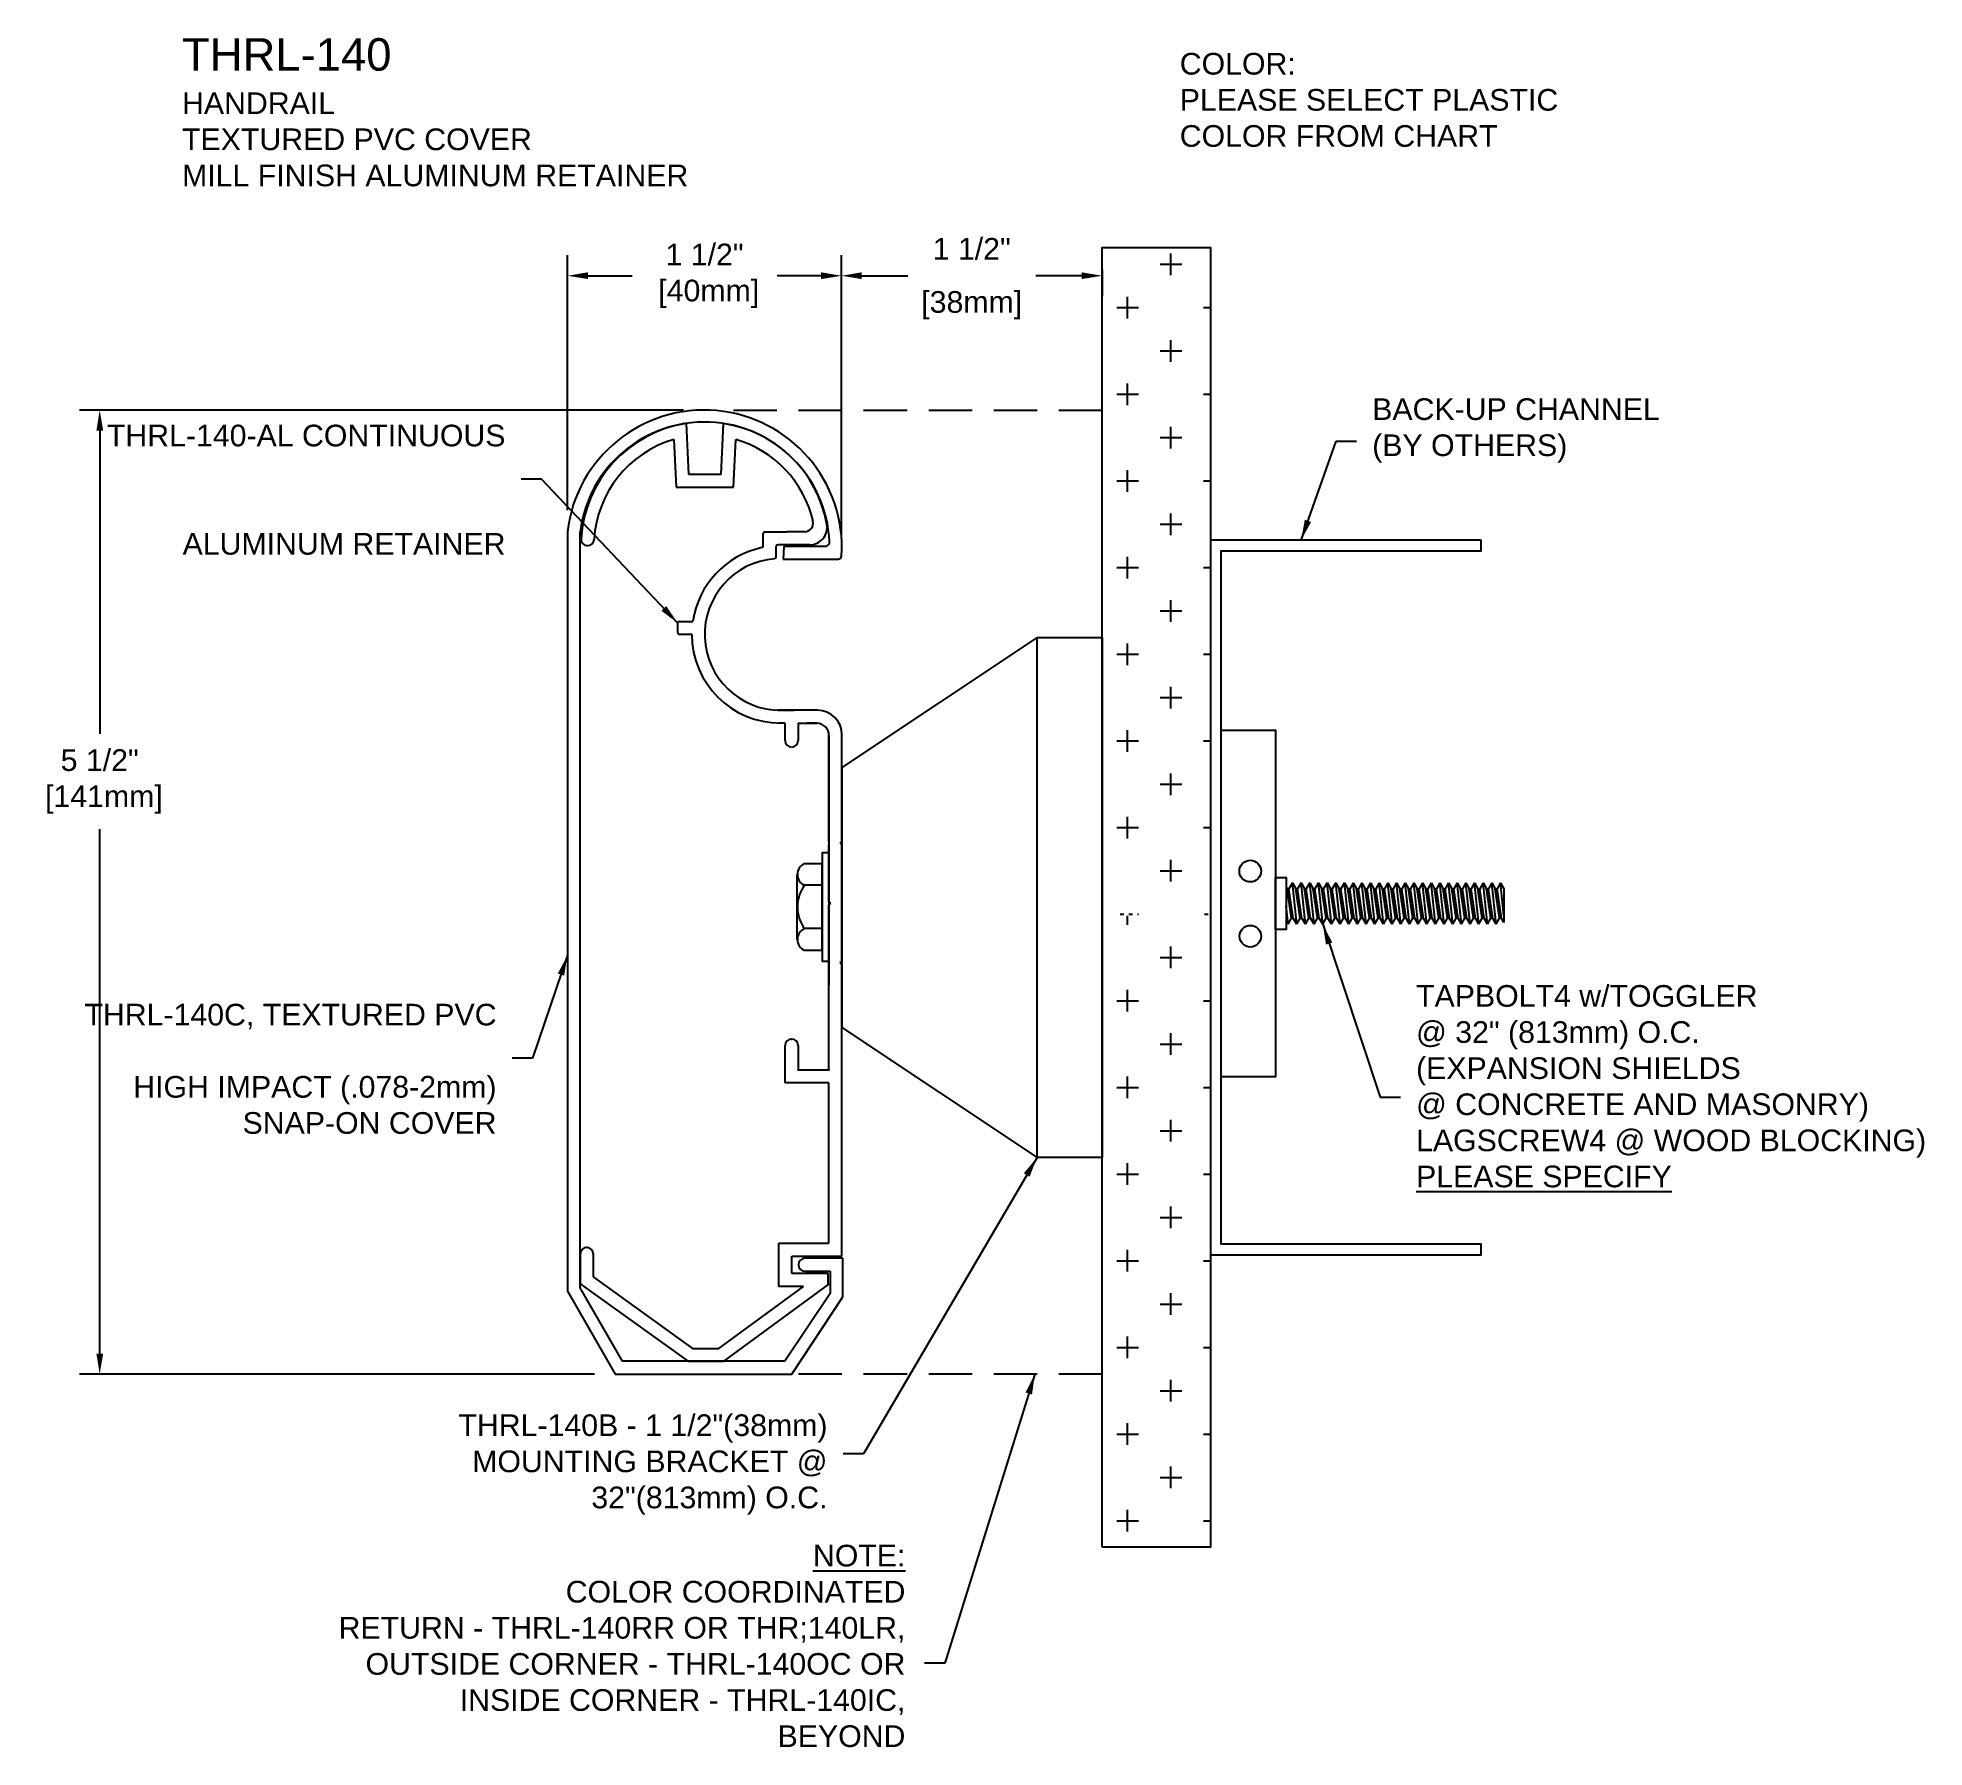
# Model space of a CAD drawing. Header units: inches. Extents: x -0.1 to 10.8, y 0.3 to 10.2.
import ezdxf

# ---------------------------------------------------------------- set-up
doc = ezdxf.new("R2010")
doc.units = ezdxf.units.IN
doc.header["$MEASUREMENT"] = 0
doc.linetypes.add('DASHED2', pattern=[0.375, 0.25, -0.125])
for name, color, linetype in [('Anchors', 4, 'Continuous'), ('Conditions', 1, 'Continuous'), ('Dimensions', 3, 'Continuous'), ('Metals', 7, 'Continuous'), ('Plastics', 31, 'Continuous'), ('Text', 2, 'Continuous')]:
    doc.layers.add(name, color=color, linetype=linetype)
doc.styles.add('Arial', font='arial.ttf', dxfattribs={"height": 0.125})
doc.dimstyles.new('ARIAL', dxfattribs={"dimtxt": 0.1175, "dimasz": 0.1175, "dimexe": 0.1175, "dimexo": 0.125, "dimgap": 0.09, "dimtad": 0, "dimtih": 1, "dimtoh": 1, "dimdec": 4, "dimrnd": 0.0625, "dimzin": 0, "dimdsep": 46, "dimlunit": 4, "dimtxsty": 'Arial', "dimcen": 0.09, "dimadec": 0, "dimazin": 0, "dimtfac": 1, "dimtdec": 4, "dimtofl": 0, "dimtmove": 0, "dimatfit": 3, "dimfxl": 1, "dimfrac": 2, "dimtolj": 1, "dimtzin": 0, "dimarcsym": 0})

# ---------------------------------------------------------------- blocks, each defined once
blk = doc.blocks.new('HRB1')
at = {"layer": 'Plastics'}
blk.add_lwpolyline([(-0.375, 1.5), (-1.5, 0.75), (-1.5, -0.75), (-0.375, -1.5), (-0.375, 1.5), (0, 1.5), (0, -1.5), (-0.375, -1.5)], dxfattribs=at)
blk = doc.blocks.new('VR301D')
for p, q in [((-0.894, 3.107), (-0.88, 2.814)), ((-0.692, 2.814), (-0.679, 3.107)), ((-0.965, 3.015), (-0.952, 2.739)), ((-0.621, 2.739), (-0.608, 3.015)), ((-0.952, 2.739), (-0.621, 2.739)), ((-0.88, 2.814), (-0.692, 2.814)), ((-0.449, 2.4), (-0.449, 2.472)), ((-0.439, 2.482), (-0.311, 2.482)), ((-0.375, 2.336), (-0.375, 2.397)), ((-0.375, 2.337), (-0.375, 2.397)), ((-0.181, 2.407), (-0.365, 2.407)), ((-0.211, 2.482), (-0.311, 2.482)), ((-0.932, 1.965), (-0.856, 1.965)), ((-0.942, 1.9), (-0.942, 1.955)), ((-0.137, 1.452), (-0.367, 1.452)), ((-0.364, 1.452), (-0.27, 1.452)), ((-0.323, 1.377), (-0.364, 1.377)), ((-0.323, 1.277), (-0.323, 1.377)), ((-0.248, 1.377), (-0.195, 1.377)), ((-0.248, 1.377), (-0.248, 1.277)), ((-0.141, 1.377), (-0.195, 1.377)), ((-0.141, 1.377), (-0.195, 1.377)), ((-0.195, 1.377), (-0.141, 1.377)), ((-0.07, 1.306), (-0.07, 0.696)), ((-0.07, 0.696), (-0.07, 1.306)), ((0.005, 0.694), (0.005, 1.31)), ((-0.07, 0.696), (-0.07, 0.676)), ((-0.07, 0.349), (-0.07, 0.676)), ((-0.07, 0.349), (-0.07, 0.676)), ((-0.07, 0.676), (-0.07, 0.59)), ((-0.005, 0.685), (0.005, 0.694)), ((-0.005, 0.685), (0.005, 0.675)), ((0.005, 0.004), (0.005, 0.675)), ((-0.06, 0.338), (-0.07, 0.349)), ((-0.07, 0.329), (-0.06, 0.338)), ((-0.07, 0.329), (-0.07, -0.137)), ((-0.07, -0.623), (-0.07, 0.329)), ((-0.005, -0.004), (0.005, 0.004)), ((-0.005, -0.004), (0.005, -0.015)), ((0.005, -1.698), (0.005, -0.015)), ((-0.323, -0.698), (-0.323, -0.482)), ((-0.286, -0.445), (-0.285, -0.445)), ((-0.248, -0.482), (-0.248, -0.623)), ((-0.248, -0.623), (-0.07, -0.623)), ((-0.07, -0.698), (-0.323, -0.698)), ((-0.07, -1.623), (-0.07, -0.698)), ((-0.36, -1.623), (-0.07, -1.623)), ((-0.36, -1.873), (-0.36, -1.623)), ((-1.505, -1.685), (-1.505, -1.857)), ((-1.505, -1.857), (-1.505, -1.685)), ((-1.468, -1.648), (-1.467, -1.648)), ((-1.43, -1.685), (-1.43, -1.818)), ((-0.285, -1.698), (0.005, -1.698)), ((-0.285, -1.798), (-0.285, -1.698)), ((-1.43, -1.818), (-0.857, -2.23)), ((-0.075, -1.798), (-0.285, -1.798)), ((-0.075, -1.862), (-0.075, -1.798)), ((-1.505, -1.857), (-0.881, -2.305)), ((-0.705, -2.23), (-0.217, -1.873)), ((-0.075, -1.862), (-0.681, -2.305)), ((-0.217, -1.873), (-0.36, -1.873)), ((-0.857, -2.23), (-0.705, -2.23)), ((-0.681, -2.305), (-0.881, -2.305))]:
    blk.add_line(p, q)
at = {"linetype": 'ByBlock'}
for p, q in [((-1.462, 2.402), (-1.463, 2.402)), ((-0.862, 1.89), (-0.932, 1.89)), ((-0.07, 1.244), (-0.07, 0.696)), ((-0.07, 0.349), (-0.07, 0.362)), ((-0.07, -0.56), (-0.07, 0.329))]:
    blk.add_line(p, q, dxfattribs=at)
for centre, radius, start, end in [((-0.786, 2.4), 0.715, 98.657, 176.7031), ((-0.786, 2.4), 0.715, 10.0188, 81.343), ((-0.786, 2.4), 0.64, 106.1868, 176.6982), ((-0.786, 2.4), 0.64, 12.9273, 73.8132), ((-0.211, 2.532), 0.05, 270, 12.9273), ((-0.181, 2.507), 0.1, 270, 10.0188), ((-1.463, 2.439), 0.037, 176.7031, 270), ((-1.462, 2.439), 0.037, 270, 356.6982), ((-0.459, 2.4), 0.01, 282.1532, 0), ((-0.439, 2.472), 0.01, 90, 180), ((-0.365, 2.397), 0.01, 90, 180), ((-0.349, 1.89), 0.512, 102.1532, 171.585), ((-0.349, 1.89), 0.438, 94.5585, 270), ((-0.385, 2.336), 0.01, 274.5585, 0), ((-0.932, 1.955), 0.01, 90, 180), ((-0.932, 1.9), 0.01, 180, 270), ((-0.349, 1.89), 0.512, 180, 270), ((-0.137, 1.31), 0.142, 0, 90), ((-0.141, 1.306), 0.071, 0, 90), ((-0.286, 1.277), 0.037, 180, 270), ((-0.285, 1.277), 0.037, 270, 0), ((-0.286, -0.482), 0.037, 90, 180), ((-0.285, -0.482), 0.037, 0, 90), ((-1.468, -1.685), 0.037, 90, 180), ((-1.467, -1.685), 0.037, 0, 90)]:
    blk.add_arc(centre, radius, start, end)
for p in [(-0.909, 3.107), (-0.909, 3.107), (-0.909, 3.107), (-0.195, 1.377), (-0.248, -0.623), (-0.07, -0.623), (-1.467, -1.648), (-0.075, -1.862), (-0.075, -1.862)]:
    blk.add_point(p, dxfattribs=at)
blk = doc.blocks.new('*D3')
at = {"layer": 'Defpoints', "color": 0}
for p in [(0.249, 8.049), (3.742, 8.049), (3.229, 2.486)]:
    blk.add_point(p, dxfattribs=at)
at = {"layer": 'Dimensions', "color": 0, "lineweight": -2}
for p, q in [((3.617, 8.049), (0.132, 8.049)), ((0.249, 7.931), (0.249, 6.181)), ((0.249, 2.604), (0.249, 5.631)), ((3.104, 2.486), (0.132, 2.486))]:
    blk.add_line(p, q, dxfattribs=at)
at = {"layer": 'Dimensions', "color": 0}
for points in [[(0.23, 7.931), (0.269, 7.931), (0.249, 8.049)], [(0.23, 2.604), (0.269, 2.604), (0.249, 2.486)]]:
    blk.add_solid(points, dxfattribs=at)
at = {"layer": 'Dimensions', "color": 0, "insert": (0.249, 5.906), "char_height": 0.125, "attachment_point": 5, "style": 'Arial'}
blk.add_mtext('\\A1;5 1/2"\\P [141mm]', dxfattribs=at)
blk = doc.blocks.new('*D4')
at = {"layer": 'Defpoints', "color": 0}
for p in [(4.528, 8.824), (2.948, 7.347), (4.528, 7.206)]:
    blk.add_point(p, dxfattribs=at)
at = {"layer": 'Dimensions', "color": 0, "lineweight": -2}
for p, q in [((2.948, 7.472), (2.948, 8.942)), ((4.528, 7.331), (4.528, 8.942)), ((3.065, 8.824), (3.32, 8.824)), ((4.41, 8.824), (4.156, 8.824))]:
    blk.add_line(p, q, dxfattribs=at)
at = {"layer": 'Dimensions', "color": 0}
for points in [[(3.065, 8.844), (3.065, 8.805), (2.948, 8.824)], [(4.41, 8.844), (4.41, 8.805), (4.528, 8.824)]]:
    blk.add_solid(points, dxfattribs=at)
at = {"layer": 'Dimensions', "color": 0, "insert": (3.738, 8.824), "char_height": 0.125, "attachment_point": 5, "style": 'Arial'}
blk.add_mtext('\\A1;1 1/2"\\P [40mm]', dxfattribs=at)
blk = doc.blocks.new('*D5')
at = {"layer": 'Defpoints', "color": 0}
for p in [(6.031, 8.986), (6.031, 8.824), (4.528, 7.206)]:
    blk.add_point(p, dxfattribs=at)
at = {"layer": 'Dimensions', "color": 0, "lineweight": -2}
for p, q in [((4.528, 7.331), (4.528, 8.942)), ((4.645, 8.824), (4.91, 8.824)), ((5.913, 8.824), (5.649, 8.824)), ((6.031, 8.861), (6.031, 8.707))]:
    blk.add_line(p, q, dxfattribs=at)
at = {"layer": 'Dimensions', "color": 0}
for points in [[(4.645, 8.844), (4.645, 8.805), (4.528, 8.824)], [(5.913, 8.844), (5.913, 8.805), (6.031, 8.824)]]:
    blk.add_solid(points, dxfattribs=at)
at = {"layer": 'Dimensions', "color": 0, "char_height": 0.125, "attachment_point": 5, "style": 'Arial'}
for s, insert in [('\\A1;1 1/2"', (5.279, 8.979)), ('\\A1;[38mm]', (5.279, 8.654))]:
    blk.add_mtext(s, dxfattribs=dict(at, insert=insert))
blk = doc.blocks.new('TAP4&TOGGLER')
for p, q in [((4.273, 4.994), (4.273, 5.369)), ((4.313, 5.432), (4.417, 5.432)), ((4.417, 4.932), (4.417, 5.432)), ((4.417, 5.307), (4.313, 5.307)), ((7.093, 5.296), (7.098, 5.286)), ((7.123, 5.116), (7.098, 5.286)), ((7.098, 5.286), (7.109, 5.286)), ((7.129, 5.32), (7.109, 5.286)), ((7.134, 5.116), (7.109, 5.286)), ((7.154, 5.082), (7.129, 5.32)), ((7.129, 5.32), (7.148, 5.286)), ((7.173, 5.116), (7.148, 5.286)), ((7.148, 5.286), (7.159, 5.286)), ((7.179, 5.32), (7.159, 5.286)), ((7.184, 5.116), (7.159, 5.286)), ((7.204, 5.082), (7.179, 5.32)), ((7.179, 5.32), (7.198, 5.286)), ((7.223, 5.116), (7.198, 5.286)), ((7.198, 5.286), (7.209, 5.286)), ((7.229, 5.32), (7.209, 5.286)), ((7.234, 5.116), (7.209, 5.286)), ((7.254, 5.082), (7.229, 5.32)), ((7.229, 5.32), (7.248, 5.286)), ((7.273, 5.116), (7.248, 5.286)), ((7.248, 5.286), (7.259, 5.286)), ((7.279, 5.32), (7.259, 5.286)), ((7.284, 5.116), (7.259, 5.286)), ((7.304, 5.082), (7.279, 5.32)), ((7.279, 5.32), (7.298, 5.286)), ((7.298, 5.286), (7.309, 5.286)), ((7.323, 5.116), (7.298, 5.286)), ((7.329, 5.32), (7.309, 5.286)), ((7.334, 5.116), (7.309, 5.286)), ((7.354, 5.082), (7.329, 5.32)), ((7.329, 5.32), (7.348, 5.286)), ((7.373, 5.116), (7.348, 5.286)), ((7.348, 5.286), (7.359, 5.286)), ((7.379, 5.32), (7.359, 5.286)), ((7.384, 5.116), (7.359, 5.286)), ((7.404, 5.082), (7.379, 5.32)), ((7.379, 5.32), (7.398, 5.286)), ((7.423, 5.116), (7.398, 5.286)), ((7.398, 5.286), (7.409, 5.286)), ((7.429, 5.32), (7.409, 5.286)), ((7.434, 5.116), (7.409, 5.286)), ((7.454, 5.082), (7.429, 5.32)), ((7.429, 5.32), (7.448, 5.286)), ((7.473, 5.116), (7.448, 5.286)), ((7.448, 5.286), (7.459, 5.286)), ((7.479, 5.32), (7.459, 5.286)), ((7.484, 5.116), (7.459, 5.286)), ((7.504, 5.082), (7.479, 5.32)), ((7.479, 5.32), (7.498, 5.286)), ((7.523, 5.116), (7.498, 5.286)), ((7.498, 5.286), (7.509, 5.286)), ((7.529, 5.32), (7.509, 5.286)), ((7.534, 5.116), (7.509, 5.286)), ((7.554, 5.082), (7.529, 5.32)), ((7.529, 5.32), (7.548, 5.286)), ((7.548, 5.286), (7.559, 5.286)), ((7.573, 5.116), (7.548, 5.286)), ((7.579, 5.32), (7.559, 5.286)), ((7.584, 5.116), (7.559, 5.286)), ((7.604, 5.082), (7.579, 5.32)), ((7.579, 5.32), (7.598, 5.286)), ((7.623, 5.116), (7.598, 5.286)), ((7.598, 5.286), (7.609, 5.286)), ((7.629, 5.32), (7.609, 5.286)), ((7.634, 5.116), (7.609, 5.286)), ((7.654, 5.082), (7.629, 5.32)), ((7.629, 5.32), (7.648, 5.286)), ((7.673, 5.116), (7.648, 5.286)), ((7.648, 5.286), (7.659, 5.286)), ((7.679, 5.32), (7.659, 5.286)), ((7.684, 5.116), (7.659, 5.286)), ((7.704, 5.082), (7.679, 5.32)), ((7.679, 5.32), (7.698, 5.286)), ((7.723, 5.116), (7.698, 5.286)), ((7.698, 5.286), (7.709, 5.286)), ((7.729, 5.32), (7.709, 5.286)), ((7.734, 5.116), (7.709, 5.286)), ((7.754, 5.082), (7.729, 5.32)), ((7.729, 5.32), (7.748, 5.286)), ((7.773, 5.116), (7.748, 5.286)), ((7.748, 5.286), (7.759, 5.286)), ((7.779, 5.32), (7.759, 5.286)), ((7.784, 5.116), (7.759, 5.286)), ((7.779, 5.32), (7.798, 5.286)), ((7.804, 5.082), (7.779, 5.32)), ((7.823, 5.116), (7.798, 5.286)), ((7.798, 5.286), (7.809, 5.286)), ((7.829, 5.32), (7.809, 5.286)), ((7.834, 5.116), (7.809, 5.286)), ((7.854, 5.082), (7.829, 5.32)), ((7.829, 5.32), (7.848, 5.286)), ((7.873, 5.116), (7.848, 5.286)), ((7.848, 5.286), (7.859, 5.286)), ((7.879, 5.32), (7.859, 5.286)), ((7.884, 5.116), (7.859, 5.286)), ((7.904, 5.082), (7.879, 5.32)), ((7.879, 5.32), (7.898, 5.286)), ((7.923, 5.116), (7.898, 5.286)), ((7.898, 5.286), (7.909, 5.286)), ((7.929, 5.32), (7.909, 5.286)), ((7.934, 5.116), (7.909, 5.286)), ((7.954, 5.082), (7.929, 5.32)), ((7.929, 5.32), (7.948, 5.286)), ((7.973, 5.116), (7.948, 5.286)), ((7.948, 5.286), (7.959, 5.286)), ((7.979, 5.32), (7.959, 5.286)), ((7.984, 5.116), (7.959, 5.286)), ((8.004, 5.082), (7.979, 5.32)), ((7.979, 5.32), (7.998, 5.286)), ((8.023, 5.116), (7.998, 5.286)), ((7.998, 5.286), (8.009, 5.286)), ((8.029, 5.32), (8.009, 5.286)), ((8.034, 5.116), (8.009, 5.286)), ((8.029, 5.32), (8.048, 5.286)), ((8.054, 5.082), (8.029, 5.32)), ((8.073, 5.116), (8.048, 5.286)), ((8.048, 5.286), (8.059, 5.286)), ((8.079, 5.32), (8.059, 5.286)), ((8.084, 5.116), (8.059, 5.286)), ((8.104, 5.082), (8.079, 5.32)), ((8.079, 5.32), (8.098, 5.286)), ((8.123, 5.116), (8.098, 5.286)), ((8.098, 5.286), (8.109, 5.286)), ((8.129, 5.32), (8.109, 5.286)), ((8.134, 5.116), (8.109, 5.286)), ((8.154, 5.082), (8.129, 5.32)), ((8.129, 5.32), (8.148, 5.286)), ((8.173, 5.116), (8.148, 5.286)), ((8.148, 5.286), (8.159, 5.286)), ((8.179, 5.32), (8.159, 5.286)), ((8.184, 5.116), (8.159, 5.286)), ((8.204, 5.082), (8.179, 5.32)), ((8.179, 5.32), (8.198, 5.286)), ((8.223, 5.116), (8.198, 5.286)), ((8.198, 5.286), (8.209, 5.286)), ((8.229, 5.32), (8.209, 5.286)), ((8.234, 5.116), (8.209, 5.286)), ((8.254, 5.082), (8.229, 5.32)), ((8.229, 5.32), (8.248, 5.286)), ((8.273, 5.116), (8.248, 5.286)), ((8.248, 5.286), (8.259, 5.286)), ((8.279, 5.32), (8.259, 5.286)), ((8.284, 5.116), (8.259, 5.286)), ((8.279, 5.32), (8.298, 5.286)), ((8.304, 5.082), (8.279, 5.32)), ((8.323, 5.116), (8.298, 5.286)), ((8.298, 5.286), (8.309, 5.286)), ((8.329, 5.32), (8.309, 5.286)), ((8.334, 5.116), (8.309, 5.286)), ((8.348, 5.133), (8.329, 5.32)), ((8.329, 5.32), (8.348, 5.286)), ((8.348, 5.286), (8.348, 5.091)), ((7.104, 5.082), (7.093, 5.188)), ((7.104, 5.082), (7.123, 5.116)), ((7.123, 5.116), (7.134, 5.116)), ((7.154, 5.082), (7.134, 5.116)), ((7.154, 5.082), (7.173, 5.116)), ((7.173, 5.116), (7.184, 5.116)), ((7.204, 5.082), (7.184, 5.116)), ((7.204, 5.082), (7.223, 5.116)), ((7.223, 5.116), (7.234, 5.116)), ((7.254, 5.082), (7.234, 5.116)), ((7.254, 5.082), (7.273, 5.116)), ((7.273, 5.116), (7.284, 5.116)), ((7.304, 5.082), (7.284, 5.116)), ((7.304, 5.082), (7.323, 5.116)), ((7.323, 5.116), (7.334, 5.116)), ((7.354, 5.082), (7.334, 5.116)), ((7.354, 5.082), (7.373, 5.116)), ((7.373, 5.116), (7.384, 5.116)), ((7.404, 5.082), (7.384, 5.116)), ((7.404, 5.082), (7.423, 5.116)), ((7.423, 5.116), (7.434, 5.116)), ((7.454, 5.082), (7.434, 5.116)), ((7.454, 5.082), (7.473, 5.116)), ((7.473, 5.116), (7.484, 5.116)), ((7.504, 5.082), (7.484, 5.116)), ((7.504, 5.082), (7.523, 5.116)), ((7.523, 5.116), (7.534, 5.116)), ((7.554, 5.082), (7.534, 5.116)), ((7.554, 5.082), (7.573, 5.116)), ((7.573, 5.116), (7.584, 5.116)), ((7.604, 5.082), (7.584, 5.116)), ((7.604, 5.082), (7.623, 5.116)), ((7.623, 5.116), (7.634, 5.116)), ((7.654, 5.082), (7.634, 5.116)), ((7.654, 5.082), (7.673, 5.116)), ((7.673, 5.116), (7.684, 5.116)), ((7.704, 5.082), (7.684, 5.116)), ((7.704, 5.082), (7.723, 5.116)), ((7.723, 5.116), (7.734, 5.116)), ((7.754, 5.082), (7.734, 5.116)), ((7.754, 5.082), (7.773, 5.116)), ((7.773, 5.116), (7.784, 5.116)), ((7.804, 5.082), (7.784, 5.116)), ((7.804, 5.082), (7.823, 5.116)), ((7.823, 5.116), (7.834, 5.116)), ((7.854, 5.082), (7.834, 5.116)), ((7.854, 5.082), (7.873, 5.116)), ((7.873, 5.116), (7.884, 5.116)), ((7.904, 5.082), (7.884, 5.116)), ((7.904, 5.082), (7.923, 5.116)), ((7.923, 5.116), (7.934, 5.116)), ((7.954, 5.082), (7.934, 5.116)), ((7.954, 5.082), (7.973, 5.116)), ((7.973, 5.116), (7.984, 5.116)), ((8.004, 5.082), (7.984, 5.116)), ((8.004, 5.082), (8.023, 5.116)), ((8.023, 5.116), (8.034, 5.116)), ((8.054, 5.082), (8.034, 5.116)), ((8.054, 5.082), (8.073, 5.116)), ((8.073, 5.116), (8.084, 5.116)), ((8.104, 5.082), (8.084, 5.116)), ((8.104, 5.082), (8.123, 5.116)), ((8.123, 5.116), (8.134, 5.116)), ((8.154, 5.082), (8.134, 5.116)), ((8.154, 5.082), (8.173, 5.116)), ((8.173, 5.116), (8.184, 5.116)), ((8.204, 5.082), (8.184, 5.116)), ((8.204, 5.082), (8.223, 5.116)), ((8.223, 5.116), (8.234, 5.116)), ((8.254, 5.082), (8.234, 5.116)), ((8.254, 5.082), (8.273, 5.116)), ((8.273, 5.116), (8.284, 5.116)), ((8.304, 5.082), (8.284, 5.116)), ((8.304, 5.082), (8.323, 5.116)), ((8.323, 5.116), (8.334, 5.116)), ((8.348, 5.091), (8.334, 5.116)), ((4.417, 5.057), (4.313, 5.057)), ((7.104, 5.082), (7.093, 5.101)), ((4.313, 4.932), (4.417, 4.932))]:
    blk.add_line(p, q)
blk.add_lwpolyline([(4.456, 5.494), (4.417, 5.494), (4.417, 4.869), (4.456, 4.869)], close=True)
for centre, radius, start, end in [((4.342, 5.369), 0.0688, 114.7615, 245.2385), ((4.489, 5.182), 0.215, 144.5107, 215.4893), ((4.342, 4.994), 0.0688, 114.7615, 245.2385)]:
    blk.add_arc(centre, radius, start, end)
at = {"layer": 'Anchors'}
blk.add_lwpolyline([(6.718, 4.201), (6.718, 6.201), (7.031, 6.201), (7.031, 4.201), (6.718, 4.201)], dxfattribs=at)
blk.add_lwpolyline([(7.031, 5.051), (7.031, 5.351), (7.093, 5.351), (7.093, 5.051)], close=True, dxfattribs=at)
blk.add_circle((6.886, 5.013), 0.0625, dxfattribs=at)
blk = doc.blocks.new('VR303D')
for p, q in [((2.948, 7.347), (2.948, 2.964)), ((3.021, 2.983), (3.021, 7.347)), ((4.195, 7.262), (4.191, 7.189)), ((4.191, 7.189), (4.508, 7.189)), ((4.439, 7.262), (4.195, 7.262)), ((4.536, 3.155), (4.317, 3.155)), ((4.317, 3.08), (4.462, 3.08)), ((4.462, 3.08), (4.462, 2.952)), ((4.536, 2.931), (4.536, 3.155)), ((2.948, 2.964), (3.223, 2.486)), ((3.265, 2.56), (3.021, 2.983)), ((4.462, 2.952), (4.201, 2.56)), ((4.242, 2.486), (4.536, 2.931)), ((4.201, 2.56), (3.265, 2.56)), ((3.223, 2.486), (4.242, 2.486))]:
    blk.add_line(p, q)
for centre, radius, start, end in [((3.736, 7.255), 0.794, 356.4572, 173.3499), ((3.737, 7.258), 0.722, 2.6219, 172.8687), ((4.43, 7.29), 0.029, 288.0453, 1.7681), ((4.508, 7.209), 0.02, 270, 353.6092), ((4.317, 3.117), 0.0375, 90, 180), ((4.317, 3.117), 0.0375, 180, 270)]:
    blk.add_arc(centre, radius, start, end)

msp = doc.modelspace()

# ---------------------------------------------------------------- hatches: boundary and pattern name
at = {"layer": 'Conditions'}
h = msp.add_hatch(dxfattribs=at)
h.set_pattern_fill('CROSS', color=256, style=0)
h.set_pattern_definition([(0, (0.36566, 0.3899), (0.25, 0.25), [0.125, -0.375]), (90, (0.42816, 0.3274), (-0.25, 0.25), [0.125, -0.375])])
h.paths.add_polyline_path([(6.65566, 7.29896), (6.65566, 8.98646), (6.03066, 8.98646), (6.03066, 5.2906), (6.05125, 5.1506), (6.06199, 5.1506), (6.03699, 5.3206), (6.05662, 5.3546), (6.07625, 5.3206), (6.08699, 5.3206), (6.10662, 5.3546), (6.12625, 5.3206), (6.13699, 5.3206), (6.15662, 5.3546), (6.17625, 5.3206), (6.18699, 5.3206), (6.20662, 5.3546), (6.22625, 5.3206), (6.23699, 5.3206), (6.25662, 5.3546), (6.27625, 5.3206), (6.28699, 5.3206), (6.30662, 5.3546), (6.32625, 5.3206), (6.33699, 5.3206), (6.35662, 5.3546), (6.37625, 5.3206), (6.38699, 5.3206), (6.40444, 5.35082), (6.40405, 5.3546), (6.42368, 5.3206), (6.43442, 5.3206), (6.45405, 5.3546), (6.47352, 5.32087), (6.49299, 5.3546), (6.51262, 5.3206), (6.52336, 5.3206), (6.54299, 5.3546), (6.56262, 5.3206), (6.57336, 5.3206), (6.59299, 5.3546), (6.61262, 5.3206), (6.62336, 5.3206), (6.64299, 5.3546), (6.65566, 5.33265)])
h.paths.add_polyline_path([(6.65566, 5.11929), (6.63759, 5.1506), (6.62685, 5.1506), (6.60722, 5.1166), (6.58759, 5.1506), (6.57685, 5.1506), (6.55722, 5.1166), (6.53759, 5.1506), (6.52685, 5.1506), (6.50722, 5.1166), (6.48759, 5.1506), (6.47685, 5.1506), (6.46275, 5.12617), (6.44864, 5.1506), (6.4379, 5.1506), (6.41827, 5.1166), (6.39864, 5.1506), (6.39048, 5.1506), (6.37085, 5.1166), (6.35122, 5.1506), (6.34048, 5.1506), (6.32085, 5.1166), (6.30122, 5.1506), (6.29048, 5.1506), (6.27085, 5.1166), (6.25122, 5.1506), (6.24048, 5.1506), (6.22085, 5.1166), (6.20122, 5.1506), (6.19048, 5.1506), (6.17085, 5.1166), (6.15122, 5.1506), (6.14048, 5.1506), (6.12085, 5.1166), (6.10123, 5.15057), (6.08162, 5.1166), (6.06199, 5.1506), (6.05125, 5.1506), (6.03066, 5.11493), (6.03066, 4.92396), (6.03066, 3.73646), (6.03066, 1.48646), (6.65566, 1.48646)])

# ---------------------------------------------------------------- linework, layer by layer
at = {"layer": 'Anchors'}
msp.add_circle((6.88566, 5.38825), 0.0625, dxfattribs=at)
at = {"layer": 'Conditions'}
msp.add_lwpolyline([(6.03066, 1.48646), (6.03066, 8.98646), (6.65566, 8.98646), (6.65566, 1.48646), (6.03066, 1.48646)], dxfattribs=at)
msp.add_lwpolyline([(8.21816, 7.29896), (6.65566, 7.29896), (6.65566, 3.17396), (8.21816, 3.17396), (8.21816, 3.23646), (6.71816, 3.23646), (6.71816, 7.23646), (8.21816, 7.23646)], close=True, dxfattribs=at)
at = {"layer": 'Plastics', "linetype": 'DASHED2'}
for points in [[(6.03066, 8.04574), (3.81251, 8.04574)], [(6.03066, 2.48646), (4.24782, 2.48646)]]:
    msp.add_lwpolyline(points, dxfattribs=at)

# ---------------------------------------------------------------- block references
at = {"layer": 'Anchors'}
msp.add_blockref('TAP4&TOGGLER', (0, 0), dxfattribs=at)
at = {"layer": 'Metals'}
msp.add_blockref('VR301D', (4.52566, 4.86455), dxfattribs=at)
at = {"layer": 'Plastics'}
for name, p in [('VR303D', (0, 0)), ('HRB1', (6.03066, 5.23646))]:
    msp.add_blockref(name, p, dxfattribs=at)

# ---------------------------------------------------------------- texts
at = {"layer": 'Text', "attachment_point": 1, "style": 'Arial'}
for s, insert, char_height, width in [('THRL-140{\\L\\P}{\\H0.12500624999999999;HANDRAIL\\PTEXTURED PVC COVER\\PMILL FINISH ALUMINUM RETAINER}', (0.72392, 10.19491), 0.1875, 4.25), ('COLOR:{\\L                     \\P}PLEASE SELECT PLASTIC\\PCOLOR FROM CHART', (6.47878, 10.11001), 0.125, 4.3125)]:
    msp.add_mtext(s, dxfattribs=dict(at, insert=insert, char_height=char_height, width=width))
at = {"layer": 'Text', "char_height": 0.125, "style": 'Arial'}
for s, insert, attachment_point in [('\\A1;BACK-UP CHANNEL\\P(BY OTHERS)', (7.589, 7.9314), 4), ('THRL-140-AL CONTINUOUS\\P\\P\\PALUMINUM RETAINER', (2.58965, 7.58867), 6), ('TAPBOLT4 w/TOGGLER\\P@ 32" (813mm) O.C.\\P(EXPANSION SHIELDS\\P@ CONCRETE AND MASONRY)\\P{\\fArial|b0|i0|c0|p34;LAGSCREW4} @ WOOD BLOCKING)\\P{\\LPLEASE SPECIFY}', (7.84203, 4.14643), 4), ('THRL-140C, TEXTURED PVC\\P\\PHIGH IMPACT (.078-2mm)\\PSNAP-ON COVER', (2.538, 4.24688), 6), ('THRL-140B - 1 1/2"(38mm)\\PMOUNTING BRACKET @\\P 32"(813mm) O.C.', (4.44699, 1.96376), 6), ('{\\LNOTE:\\P}{COLOR COORDINATED\\PRETURN - THRL-140RR OR THR;140LR, \\POUTSIDE CORNER - THRL-140OC OR\\PINSIDE CORNER - THRL-140IC,\\PBEYOND}', (4.89658, 0.33244), 9)]:
    msp.add_mtext(s, dxfattribs=dict(at, insert=insert, attachment_point=attachment_point))

# ---------------------------------------------------------------- dimensions: what is measured, and where the dimension line sits
at = {"layer": 'Dimensions'}
dim = msp.add_linear_dim(base=(6.03066, 8.82427), p1=(4.52773, 7.20631), p2=(6.03066, 8.98646), dimstyle='ARIAL', override={"dimpost": '\\X'}, dxfattribs=at)
dim.commit()
dim.dimension.update_dxf_attribs({"geometry": '*D5', "text_midpoint": (5.2792, 8.82427)})
dim = msp.add_linear_dim(base=(4.52773, 8.82427), p1=(2.94754, 7.34725), p2=(4.52773, 7.20631), dimstyle='ARIAL', override={"dimdec": 1, "dimpost": '\\X'}, dxfattribs=at)
dim.commit()
dim.dimension.update_dxf_attribs({"geometry": '*D4', "text_midpoint": (3.73763, 8.82427), "dimtype": 160})
dim = msp.add_linear_dim(base=(0.24909, 8.04888), p1=(3.22925, 2.48646), p2=(3.74201, 8.04888), angle=90, dimstyle='ARIAL', override={"dimdec": 1, "dimpost": '\\X'}, dxfattribs=at)
dim.commit()
dim.dimension.update_dxf_attribs({"geometry": '*D3', "text_midpoint": (0.24909, 5.90585), "dimtype": 160})

# ---------------------------------------------------------------- leaders
at = {"layer": 'Text', "annotation_type": 0, "has_hookline": 1}
for points, hookline_direction, text_width in [([(7.17904, 7.29896), (7.3815, 7.8689), (7.499, 7.8689)], 0, 1.64026), ([(3.58373, 6.81909), (2.79715, 7.65117), (2.67965, 7.65117)], 1, 2.28641), ([(7.30379, 5.08175), (7.63453, 4.08393), (7.75203, 4.08393)], 0, 2.92343), ([(2.94754, 4.90259), (2.7455, 4.30938), (2.628, 4.30938)], 1, 2.3663), ([(5.65566, 3.73646), (4.65449, 2.02626), (4.53699, 2.02626)], 1, 2.11861)]:
    msp.add_leader(points, dimstyle='ARIAL', dxfattribs=dict(at, hookline_direction=hookline_direction, text_width=text_width))
at = {"layer": 'Text', "annotation_type": 0, "has_hookline": 1, "hookline_direction": 1}
msp.add_leader([(5.64322, 2.48646), (5.12386, 0.81878), (5.00636, 0.81878)], dimstyle='ARIAL', dxfattribs=at)

doc.saveas('drawing.dxf')
